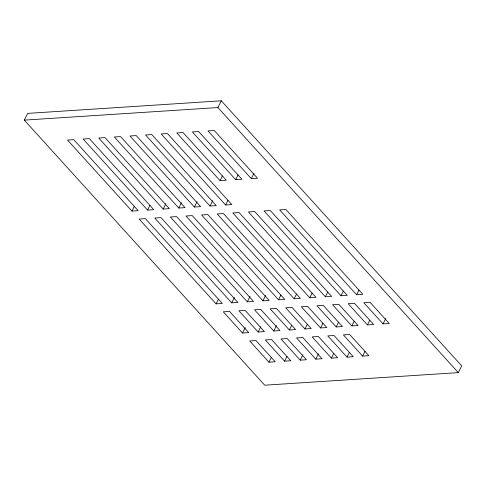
<?xml version="1.0" encoding="UTF-8"?>
<svg xmlns="http://www.w3.org/2000/svg" width="486" height="486" viewBox="0 0 486 486"><rect width="100%" height="100%" fill="white"/><g stroke="black" fill="none" stroke-linecap="round" stroke-linejoin="round"><path stroke-width="0.73" d="M24.3 120.121L27.708 113.378L221.306 100.802L461.7 365.879L458.292 372.622L264.694 385.198L24.3 120.121L217.904 107.546L458.292 372.622M131.931 211.094L138.176 210.687L73.751 139.646L67.505 140.053L131.931 211.094L134.312 206.374M147.544 210.08L153.789 209.673L89.363 138.631L83.118 139.039L147.544 210.08L149.925 205.359M163.156 209.065L169.401 208.658L104.976 137.617L98.731 138.024L163.156 209.065L165.878 203.67M217.904 107.546L221.306 100.802M178.769 208.051L185.014 207.644L120.589 136.602L114.344 137.009L178.769 208.051L181.491 202.656M194.382 207.036L200.627 206.629L136.202 135.588L129.956 135.995L194.382 207.036L197.103 201.641M220.067 180.664L226.312 180.257L183.04 132.544L176.795 132.951L220.067 180.664L222.448 175.944M209.995 206.021L216.24 205.614L151.814 134.573L145.569 134.98L209.995 206.021L212.716 200.627M235.68 179.65L241.925 179.243L198.653 131.53L192.407 131.937L235.68 179.65L238.061 174.93M225.607 205.007L231.852 204.6L167.427 133.559L161.182 133.966L225.607 205.007L227.989 200.287M251.292 178.635L257.537 178.228L214.265 130.515L208.02 130.922L251.292 178.635L254.014 173.241M216.063 303.865L222.309 303.464L145.387 218.639L139.142 219.046L216.063 303.865L218.451 299.151M231.676 302.851L237.921 302.45L161 217.625L154.755 218.032L231.676 302.851L234.404 297.462M247.295 301.836L253.54 301.435L176.612 216.61L170.367 217.017L247.295 301.836L250.017 296.448M242.508 333.025L248.753 332.618L229.526 311.417L223.281 311.818L242.508 333.025L245.236 327.631M262.908 300.822L269.153 300.421L192.225 215.596L185.98 216.003L262.908 300.822L265.629 295.433M258.121 332.011L264.366 331.604L245.138 310.402L238.893 310.803L258.121 332.011L260.848 326.616M278.521 299.813L284.766 299.406L207.838 214.581L201.593 214.988L278.521 299.813L280.902 295.093M273.733 330.996L279.979 330.589L260.751 309.388L254.506 309.789L273.733 330.996L276.461 325.602M294.133 298.799L300.378 298.392L223.451 213.567L217.206 213.974L294.133 298.799L296.515 294.079M268.952 362.185L275.197 361.778L255.964 340.571L249.719 340.978L268.952 362.185L271.334 357.465M289.346 329.982L295.591 329.575L276.364 308.373L270.119 308.78L289.346 329.982L291.734 325.262M309.746 297.784L315.991 297.377L239.063 212.552L232.818 212.959L309.746 297.784L312.127 293.064M284.565 361.171L290.81 360.764L271.577 339.556L265.332 339.963L284.565 361.171L286.947 356.451M304.959 328.967L311.204 328.56L291.977 307.359L285.732 307.766L304.959 328.967L307.346 324.253M325.359 296.77L331.604 296.363L254.676 211.538L248.431 211.945L325.359 296.77L327.74 292.05M300.178 360.156L306.423 359.749L287.19 338.542L280.944 338.949L300.178 360.156L302.9 354.762M320.572 327.953L326.823 327.552L307.589 306.344L301.344 306.751L320.572 327.953L322.959 323.239M340.972 295.755L347.217 295.348L270.289 210.523L264.044 210.93L340.972 295.755L343.353 291.035M315.791 359.142L322.036 358.735L302.808 337.527L296.557 337.934L315.791 359.142L318.518 353.747M336.19 326.938L342.436 326.537L323.202 305.33L316.957 305.737L336.19 326.938L338.572 322.224M356.584 294.741L362.829 294.334L285.902 209.509L279.657 209.916L356.584 294.741L358.966 290.021M331.403 358.127L337.649 357.72L318.421 336.512L312.176 336.92L331.403 358.127L333.791 353.407M351.803 325.924L358.048 325.523L338.815 304.315L332.57 304.722L351.803 325.924L354.185 321.21M347.016 357.113L353.261 356.706L334.034 335.504L327.789 335.905L347.016 357.113L349.404 352.393M367.416 324.909L373.661 324.508L354.428 303.3L348.183 303.707L367.416 324.909L369.797 320.195M362.629 356.098L368.874 355.691L349.647 334.49L343.402 334.89L362.629 356.098L365.016 351.378M383.029 323.895L389.274 323.494L370.04 302.286L363.795 302.693L383.029 323.895L385.75 318.506"/></g></svg>
